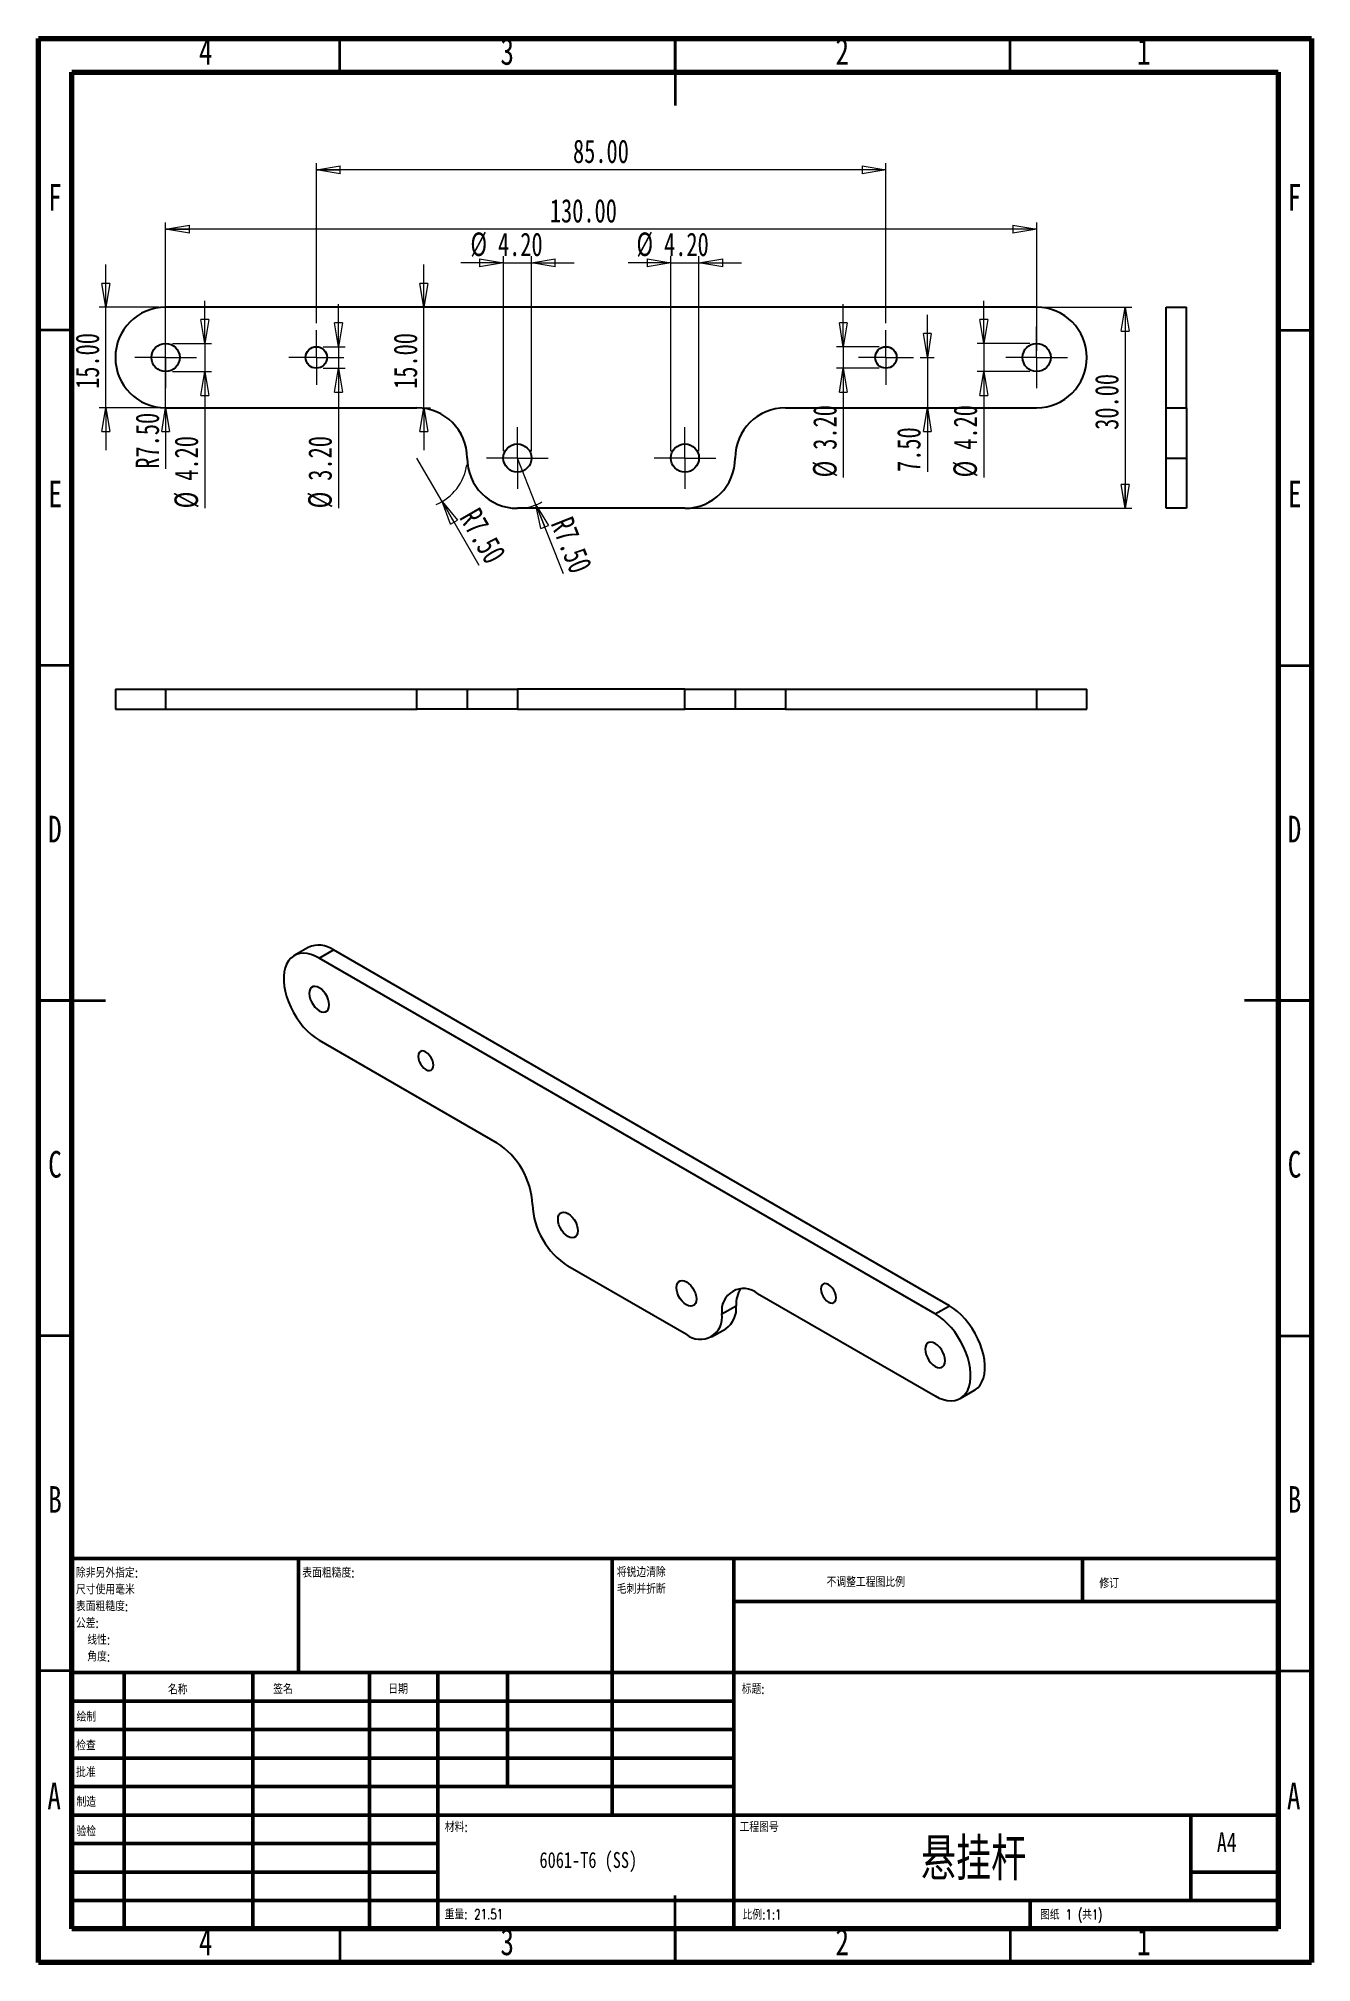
# Model space of a CAD drawing. Header units: millimetres. Extents: x 15 to 205, y 5 to 292.
import ezdxf

# ---------------------------------------------------------------- set-up
doc = ezdxf.new("R2010")
doc.units = ezdxf.units.MM
doc.styles.add('SLDTEXTSTYLE0', font='TXT', dxfattribs={"width": 0.75, "bigfont": 'bigfont'})
doc.styles.add('SLDTEXTSTYLE1', font='TXT', dxfattribs={"width": 0.694444, "bigfont": 'bigfont'})
doc.styles.add('SLDTEXTSTYLE2', font='TXT', dxfattribs={"width": 0.75})
doc.styles.add('SLDTEXTSTYLE3', font='TXT', dxfattribs={"width": 0.7})
doc.dimstyles.new('SLDDIMSTYLE0', dxfattribs={"dimtxt": 3.5, "dimasz": 3.556, "dimexe": 0, "dimexo": 0.0625, "dimgap": 0.875, "dimtad": 1, "dimrnd": 1e-09, "dimzin": 4, "dimdsep": 46, "dimtxsty": 'SLDTEXTSTYLE3', "dimblk1": 'CLOSED', "dimblk2": 'CLOSED', "dimsah": 1, "dimcen": 0.09, "dimadec": 0, "dimazin": 1, "dimtfac": 1, "dimtmove": 0, "dimatfit": 0, "dimldrblk": 'CLOSED', "dimfxl": 1, "dimfrac": 2, "dimtolj": 1, "dimtzin": 12, "dimarcsym": 0})
doc.dimstyles.new('SLDDIMSTYLE1', dxfattribs={"dimtxt": 3.5, "dimasz": 3.556, "dimexe": 0, "dimexo": 0.0625, "dimgap": 0.875, "dimtad": 1, "dimrnd": 1e-09, "dimzin": 4, "dimdsep": 46, "dimtxsty": 'SLDTEXTSTYLE3', "dimblk1": 'CLOSED', "dimblk2": 'CLOSED', "dimsah": 1, "dimcen": 0, "dimadec": 0, "dimazin": 1, "dimtfac": 1, "dimtofl": 0, "dimtmove": 0, "dimatfit": 3, "dimldrblk": 'CLOSED', "dimfxl": 1, "dimfrac": 2, "dimtolj": 1, "dimtzin": 12, "dimarcsym": 0})
doc.dimstyles.new('SLDDIMSTYLE2', dxfattribs={"dimtxt": 3.5, "dimasz": 3.556, "dimexe": 0, "dimexo": 0.0625, "dimgap": 0.875, "dimtad": 1, "dimrnd": 1e-09, "dimzin": 4, "dimdsep": 46, "dimtxsty": 'SLDTEXTSTYLE3', "dimblk1": 'CLOSED', "dimblk2": 'CLOSED', "dimsah": 1, "dimcen": 0.09, "dimadec": 0, "dimazin": 1, "dimtfac": 1, "dimtofl": 0, "dimtmove": 0, "dimatfit": 3, "dimldrblk": 'CLOSED', "dimfxl": 1, "dimfrac": 2, "dimtolj": 1, "dimtzin": 12, "dimarcsym": 0})

# ---------------------------------------------------------------- blocks, each defined once
blk = doc.blocks.new('SW_NOTE_0')
at = {"color": 0, "linetype": 'Continuous', "lineweight": 0, "char_height": 1.5, "attachment_point": 1, "style": 'SLDTEXTSTYLE0'}
for s, insert in [('除非另外指定:', (0, 1.93)), ('尺寸使用毫米', (0, -0.57)), ('表面粗糙度:', (0, -3.07)), ('公差:', (0, -5.57)), ('线性:', (1.69, -8.07)), ('角度:', (1.69, -10.57))]:
    blk.add_mtext(s, dxfattribs=dict(at, insert=insert))
blk = doc.blocks.new('SW_NOTE_0_1')
at = {"color": 0, "linetype": 'Continuous', "lineweight": 0, "char_height": 1.5, "attachment_point": 1, "style": 'SLDTEXTSTYLE0'}
for s, insert in [('将锐边清除', (0, 1.93)), ('毛刺并折断', (0, -0.57))]:
    blk.add_mtext(s, dxfattribs=dict(at, insert=insert))
blk = doc.blocks.new('_Closed')
at = {"color": 0, "linetype": 'ByBlock', "lineweight": -2}
for p, q in [((-1, 0.166667), (0, 0)), ((-1, 0.166667), (-1, -0.166667)), ((0, 0), (-1, -0.166667)), ((0, 0), (-1, 0))]:
    blk.add_line(p, q, dxfattribs=at)
blk = doc.blocks.new('_D')
at = {"color": 7, "linetype": 'Continuous', "lineweight": 0}
for p, q in [((39.82, 246.53), (39.82, 252.88)), ((34.98, 246.53), (40.82, 246.53)), ((39.82, 246.53), (39.82, 242.33)), ((34.98, 242.33), (40.82, 242.33)), ((39.82, 242.33), (39.82, 221.93))]:
    blk.add_line(p, q, dxfattribs=at)
at = {"color": 7, "linetype": 'Continuous', "lineweight": 18, "xscale": 3.556, "yscale": 3.556}
for p, rotation in [((39.82, 246.53, -1.5), 270), ((39.82, 242.33, -1.5), 90)]:
    blk.add_blockref('_Closed', p, dxfattribs=dict(at, rotation=rotation))
at = {"color": 7, "linetype": 'Continuous', "lineweight": 18, "char_height": 3.5, "attachment_point": 1, "rotation": 90, "style": 'SLDTEXTSTYLE3'}
for s, insert in [('4.20', (35.31, 226.04)), ('%%c', (35.3, 221.93))]:
    blk.add_mtext(s, dxfattribs=dict(at, insert=insert))
blk = doc.blocks.new('_D_1')
at = {"color": 7, "linetype": 'Continuous', "lineweight": 0}
for p, q in [((59.78, 246.03), (59.78, 252.38)), ((57.48, 246.03), (60.78, 246.03)), ((59.78, 246.03), (59.78, 242.83)), ((57.48, 242.83), (60.78, 242.83)), ((59.78, 242.83), (59.78, 221.93))]:
    blk.add_line(p, q, dxfattribs=at)
at = {"color": 7, "linetype": 'Continuous', "lineweight": 18, "xscale": 3.556, "yscale": 3.556}
for p, rotation in [((59.78, 246.03, -1.5), 270), ((59.78, 242.83, -1.5), 90)]:
    blk.add_blockref('_Closed', p, dxfattribs=dict(at, rotation=rotation))
at = {"color": 7, "linetype": 'Continuous', "lineweight": 18, "char_height": 3.5, "attachment_point": 1, "rotation": 90, "style": 'SLDTEXTSTYLE3'}
for s, insert in [('3.20', (55.27, 226.04)), ('%%c', (55.26, 221.93))]:
    blk.add_mtext(s, dxfattribs=dict(at, insert=insert))
blk = doc.blocks.new('_D_2')
at = {"color": 7, "linetype": 'Continuous', "lineweight": 0}
for p, q in [((25.05, 251.93), (25.05, 258.28)), ((32.98, 251.93), (24.05, 251.93)), ((25.05, 236.93), (25.05, 251.93)), ((32.98, 236.93), (24.05, 236.93)), ((25.05, 236.93), (25.05, 230.58))]:
    blk.add_line(p, q, dxfattribs=at)
at = {"color": 7, "linetype": 'Continuous', "lineweight": 18, "xscale": 3.556, "yscale": 3.556}
for p, rotation in [((25.05, 251.93, -1.5), 270), ((25.05, 236.93, -1.5), 90)]:
    blk.add_blockref('_Closed', p, dxfattribs=dict(at, rotation=rotation))
at = {"color": 7, "linetype": 'Continuous', "lineweight": 18, "insert": (20.54, 239.74), "char_height": 3.5, "attachment_point": 1, "rotation": 90, "style": 'SLDTEXTSTYLE3'}
blk.add_mtext('15.00', dxfattribs=at)
blk = doc.blocks.new('_D_3')
at = {"color": 7, "linetype": 'Continuous', "lineweight": 0}
for q in [(33.98, 244.43), (33.98, 227.84)]:
    blk.add_line((33.98, 236.93), q, dxfattribs=at)
at = {"color": 7, "linetype": 'Continuous', "lineweight": 18, "xscale": 3.556, "yscale": 3.556, "rotation": 90}
blk.add_blockref('_Closed', (33.98, 236.93, -1.5), dxfattribs=at)
at = {"color": 7, "linetype": 'Continuous', "lineweight": 18, "insert": (29.49, 227.84), "char_height": 3.5, "attachment_point": 1, "rotation": 90, "style": 'SLDTEXTSTYLE3'}
blk.add_mtext('R7.50', dxfattribs=at)
blk = doc.blocks.new('_D_4')
at = {"color": 7, "linetype": 'Continuous', "lineweight": 0}
for q in [(71.48, 229.43), (80.72, 213.43)]:
    blk.add_line((75.23, 222.93), q, dxfattribs=at)
at = {"color": 7, "linetype": 'Continuous', "lineweight": 18}
blk.add_arc((71.48, 229.43), 7.5, 292.4054, 352.4054, dxfattribs=at)
at = {"color": 7, "linetype": 'Continuous', "lineweight": 18, "xscale": 3.556, "yscale": 3.556, "rotation": 120}
blk.add_blockref('_Closed', (75.23, 222.93, -1.5), dxfattribs=at)
at = {"color": 7, "linetype": 'Continuous', "lineweight": 18, "insert": (80.77, 222.31), "char_height": 3.5, "attachment_point": 1, "rotation": 300, "style": 'SLDTEXTSTYLE3'}
blk.add_mtext('R7.50', dxfattribs=at)
blk = doc.blocks.new('_D_5')
at = {"color": 7, "linetype": 'Continuous', "lineweight": 0}
for q in [(86.48, 229.43), (93.31, 212.19)]:
    blk.add_line((89.24, 222.46), q, dxfattribs=at)
at = {"color": 7, "linetype": 'Continuous', "lineweight": 18}
blk.add_arc((86.48, 229.43), 7.5, 277.5946, 299.2165, dxfattribs=at)
at = {"color": 7, "linetype": 'Continuous', "lineweight": 18, "xscale": 3.556, "yscale": 3.556, "rotation": 111.6218371083}
blk.add_blockref('_Closed', (89.24, 222.46, -1.5), dxfattribs=at)
at = {"color": 7, "linetype": 'Continuous', "lineweight": 18, "insert": (94.66, 220.97), "char_height": 3.5, "attachment_point": 1, "rotation": 291.6218, "style": 'SLDTEXTSTYLE3'}
blk.add_mtext('R7.50', dxfattribs=at)
blk = doc.blocks.new('_D_6')
at = {"color": 7, "linetype": 'Continuous', "lineweight": 0}
for p, q in [((84.38, 258.55), (78.03, 258.55)), ((84.38, 230.43), (84.38, 259.55)), ((84.38, 258.55), (88.58, 258.55)), ((88.58, 230.43), (88.58, 259.55)), ((88.58, 258.55), (94.93, 258.55))]:
    blk.add_line(p, q, dxfattribs=at)
at = {"color": 7, "linetype": 'Continuous', "lineweight": 18, "xscale": 3.556, "yscale": 3.556}
blk.add_blockref('_Closed', (84.38, 258.55, -1.5), dxfattribs=at)
at = {"color": 7, "linetype": 'Continuous', "lineweight": 18, "xscale": 3.556, "yscale": 3.556, "rotation": 180}
blk.add_blockref('_Closed', (88.58, 258.55, -1.5), dxfattribs=at)
at = {"color": 7, "linetype": 'Continuous', "lineweight": 18, "char_height": 3.5, "attachment_point": 1, "style": 'SLDTEXTSTYLE3'}
for s, insert in [('%%c', (79.47, 263.08)), ('4.20', (83.58, 263.06))]:
    blk.add_mtext(s, dxfattribs=dict(at, insert=insert))
blk = doc.blocks.new('_D_7')
at = {"color": 7, "linetype": 'Continuous', "lineweight": 0}
for p, q in [((109.38, 258.55), (103.03, 258.55)), ((109.38, 230.43), (109.38, 259.55)), ((109.38, 258.55), (113.58, 258.55)), ((113.58, 230.43), (113.58, 259.55)), ((113.58, 258.55), (119.93, 258.55))]:
    blk.add_line(p, q, dxfattribs=at)
at = {"color": 7, "linetype": 'Continuous', "lineweight": 18, "xscale": 3.556, "yscale": 3.556}
blk.add_blockref('_Closed', (109.38, 258.55, -1.5), dxfattribs=at)
at = {"color": 7, "linetype": 'Continuous', "lineweight": 18, "xscale": 3.556, "yscale": 3.556, "rotation": 180}
blk.add_blockref('_Closed', (113.58, 258.55, -1.5), dxfattribs=at)
at = {"color": 7, "linetype": 'Continuous', "lineweight": 18, "char_height": 3.5, "attachment_point": 1, "style": 'SLDTEXTSTYLE3'}
for s, insert in [('%%c', (104.25, 263.08)), ('4.20', (108.37, 263.06))]:
    blk.add_mtext(s, dxfattribs=dict(at, insert=insert))
blk = doc.blocks.new('_D_8')
at = {"color": 7, "linetype": 'Continuous', "lineweight": 0}
for p, q in [((33.98, 245.43), (33.98, 264.56)), ((163.98, 245.43), (163.98, 264.56)), ((163.98, 263.56), (33.98, 263.56))]:
    blk.add_line(p, q, dxfattribs=at)
at = {"color": 7, "linetype": 'Continuous', "lineweight": 18, "xscale": 3.556, "yscale": 3.556, "rotation": 180}
blk.add_blockref('_Closed', (33.98, 263.56, -1.5), dxfattribs=at)
at = {"color": 7, "linetype": 'Continuous', "lineweight": 18, "xscale": 3.556, "yscale": 3.556}
blk.add_blockref('_Closed', (163.98, 263.56, -1.5), dxfattribs=at)
at = {"color": 7, "linetype": 'Continuous', "lineweight": 18, "insert": (91.33, 268.07), "char_height": 3.5, "attachment_point": 1, "style": 'SLDTEXTSTYLE3'}
blk.add_mtext('130.00', dxfattribs=at)
blk = doc.blocks.new('_D_9')
at = {"color": 7, "linetype": 'Continuous', "lineweight": 0}
for p, q in [((164.98, 251.93), (178.19, 251.93)), ((177.19, 251.93), (177.19, 221.93)), ((112.48, 221.93), (178.19, 221.93))]:
    blk.add_line(p, q, dxfattribs=at)
at = {"color": 7, "linetype": 'Continuous', "lineweight": 18, "xscale": 3.556, "yscale": 3.556}
for p, rotation in [((177.19, 251.93, -1.5), 90), ((177.19, 221.93, -1.5), 270)]:
    blk.add_blockref('_Closed', p, dxfattribs=dict(at, rotation=rotation))
at = {"color": 7, "linetype": 'Continuous', "lineweight": 18, "insert": (172.68, 233.64), "char_height": 3.5, "attachment_point": 1, "rotation": 90, "style": 'SLDTEXTSTYLE3'}
blk.add_mtext('30.00', dxfattribs=at)
blk = doc.blocks.new('_D_10')
at = {"color": 7, "linetype": 'Continuous', "lineweight": 0}
for p, q in [((135.12, 246.03), (135.12, 252.38)), ((140.48, 246.03), (134.12, 246.03)), ((135.12, 246.03), (135.12, 242.83)), ((140.48, 242.83), (134.12, 242.83)), ((135.12, 242.83), (135.12, 226.55))]:
    blk.add_line(p, q, dxfattribs=at)
at = {"color": 7, "linetype": 'Continuous', "lineweight": 18, "xscale": 3.556, "yscale": 3.556}
for p, rotation in [((135.12, 246.03, -1.5), 270), ((135.12, 242.83, -1.5), 90)]:
    blk.add_blockref('_Closed', p, dxfattribs=dict(at, rotation=rotation))
at = {"color": 7, "linetype": 'Continuous', "lineweight": 18, "char_height": 3.5, "attachment_point": 1, "rotation": 90, "style": 'SLDTEXTSTYLE3'}
for s, insert in [('3.20', (130.61, 230.66)), ('%%c', (130.6, 226.55))]:
    blk.add_mtext(s, dxfattribs=dict(at, insert=insert))
blk = doc.blocks.new('_D_11')
at = {"color": 7, "linetype": 'Continuous', "lineweight": 0}
for p, q in [((156.08, 246.53), (156.08, 252.88)), ((162.98, 246.53), (155.08, 246.53)), ((156.08, 246.53), (156.08, 242.33)), ((162.98, 242.33), (155.08, 242.33)), ((156.08, 242.33), (156.08, 226.55))]:
    blk.add_line(p, q, dxfattribs=at)
at = {"color": 7, "linetype": 'Continuous', "lineweight": 18, "xscale": 3.556, "yscale": 3.556}
for p, rotation in [((156.08, 246.53, -1.5), 270), ((156.08, 242.33, -1.5), 90)]:
    blk.add_blockref('_Closed', p, dxfattribs=dict(at, rotation=rotation))
at = {"color": 7, "linetype": 'Continuous', "lineweight": 18, "char_height": 3.5, "attachment_point": 1, "rotation": 90, "style": 'SLDTEXTSTYLE3'}
for s, insert in [('4.20', (151.57, 230.66)), ('%%c', (151.55, 226.55))]:
    blk.add_mtext(s, dxfattribs=dict(at, insert=insert))
blk = doc.blocks.new('_D_12')
at = {"color": 7, "linetype": 'Continuous', "lineweight": 0}
for p, q in [((72.52, 251.93), (72.52, 258.28)), ((72.52, 236.93), (72.52, 251.93)), ((72.48, 236.93), (73.52, 236.93)), ((72.52, 236.93), (72.52, 230.58))]:
    blk.add_line(p, q, dxfattribs=at)
at = {"color": 7, "linetype": 'Continuous', "lineweight": 18, "xscale": 3.556, "yscale": 3.556}
for p, rotation in [((72.52, 251.93, -1.5), 270), ((72.52, 236.93, -1.5), 90)]:
    blk.add_blockref('_Closed', p, dxfattribs=dict(at, rotation=rotation))
at = {"color": 7, "linetype": 'Continuous', "lineweight": 18, "insert": (68.01, 239.74), "char_height": 3.5, "attachment_point": 1, "rotation": 90, "style": 'SLDTEXTSTYLE3'}
blk.add_mtext('15.00', dxfattribs=at)
blk = doc.blocks.new('_D_13')
at = {"color": 7, "linetype": 'Continuous', "lineweight": 0}
for p, q in [((147.66, 244.43), (147.66, 250.78)), ((146.58, 244.43), (148.66, 244.43)), ((147.66, 244.43), (147.66, 236.93)), ((147.66, 236.93), (147.66, 227.35))]:
    blk.add_line(p, q, dxfattribs=at)
at = {"color": 7, "linetype": 'Continuous', "lineweight": 18, "xscale": 3.556, "yscale": 3.556}
for p, rotation in [((147.66, 244.43, -1.5), 270), ((147.66, 236.93, -1.5), 90)]:
    blk.add_blockref('_Closed', p, dxfattribs=dict(at, rotation=rotation))
at = {"color": 7, "linetype": 'Continuous', "lineweight": 18, "insert": (143.14, 227.35), "char_height": 3.5, "attachment_point": 1, "rotation": 90, "style": 'SLDTEXTSTYLE3'}
blk.add_mtext('7.50', dxfattribs=at)
blk = doc.blocks.new('_D_14')
at = {"color": 7, "linetype": 'Continuous', "lineweight": 0}
for p, q in [((56.48, 249.53), (56.48, 273.43)), ((141.48, 249.53), (141.48, 273.43)), ((141.48, 272.43), (56.48, 272.43))]:
    blk.add_line(p, q, dxfattribs=at)
at = {"color": 7, "linetype": 'Continuous', "lineweight": 18, "xscale": 3.556, "yscale": 3.556, "rotation": 180}
blk.add_blockref('_Closed', (56.48, 272.43, -1.5), dxfattribs=at)
at = {"color": 7, "linetype": 'Continuous', "lineweight": 18, "xscale": 3.556, "yscale": 3.556}
blk.add_blockref('_Closed', (141.48, 272.43, -1.5), dxfattribs=at)
at = {"color": 7, "linetype": 'Continuous', "lineweight": 18, "insert": (94.78, 276.94), "char_height": 3.5, "attachment_point": 1, "style": 'SLDTEXTSTYLE3'}
blk.add_mtext('85.00', dxfattribs=at)
blk = doc.blocks.new('SW_CENTERMARKSYMBOL_0')
at = {"color": 0, "linetype": 'Continuous', "lineweight": 18}
for p, q in [((0, 2.5), (0, 4.6)), ((-2.5, 0), (-4.6, 0)), ((0, 0), (-2.5, 0)), ((0, 0), (0, 2.5)), ((0, 0), (0, -2.5)), ((0, 0), (2.5, 0)), ((2.5, 0), (4.6, 0)), ((0, -2.5), (0, -4.6))]:
    blk.add_line(p, q, dxfattribs=at)
blk = doc.blocks.new('SW_CENTERMARKSYMBOL_1')
at = {"color": 0, "linetype": 'Continuous', "lineweight": 18}
for p, q in [((0, 2.5), (0, 4.6)), ((-2.5, 0), (-4.6, 0)), ((0, 0), (-2.5, 0)), ((0, 0), (0, 2.5)), ((0, 0), (0, -2.5)), ((0, 0), (2.5, 0)), ((2.5, 0), (4.6, 0)), ((0, -2.5), (0, -4.6))]:
    blk.add_line(p, q, dxfattribs=at)
blk = doc.blocks.new('SW_CENTERMARKSYMBOL_2')
at = {"color": 0, "linetype": 'Continuous', "lineweight": 18}
for p, q in [((0, 2.5), (0, 4.1)), ((-2.5, 0), (-4.1, 0)), ((0, 0), (-2.5, 0)), ((0, 0), (0, 2.5)), ((0, 0), (0, -2.5)), ((0, 0), (2.5, 0)), ((2.5, 0), (4.1, 0)), ((0, -2.5), (0, -4.1))]:
    blk.add_line(p, q, dxfattribs=at)
blk = doc.blocks.new('SW_CENTERMARKSYMBOL_3')
at = {"color": 0, "linetype": 'Continuous', "lineweight": 18}
for p, q in [((0, 2.5), (0, 4.1)), ((-2.5, 0), (-4.1, 0)), ((0, 0), (-2.5, 0)), ((0, 0), (0, 2.5)), ((0, 0), (0, -2.5)), ((0, 0), (2.5, 0)), ((2.5, 0), (4.1, 0)), ((0, -2.5), (0, -4.1))]:
    blk.add_line(p, q, dxfattribs=at)
blk = doc.blocks.new('SW_CENTERMARKSYMBOL_4')
at = {"color": 0, "linetype": 'Continuous', "lineweight": 18}
for p, q in [((0, 2.5), (0, 4.6)), ((-2.5, 0), (-4.6, 0)), ((0, 0), (-2.5, 0)), ((0, 0), (0, 2.5)), ((0, 0), (0, -2.5)), ((0, 0), (2.5, 0)), ((2.5, 0), (4.6, 0)), ((0, -2.5), (0, -4.6))]:
    blk.add_line(p, q, dxfattribs=at)
blk = doc.blocks.new('SW_CENTERMARKSYMBOL_5')
at = {"color": 0, "linetype": 'Continuous', "lineweight": 18}
for p, q in [((0, 2.5), (0, 4.6)), ((-2.5, 0), (-4.6, 0)), ((0, 0), (-2.5, 0)), ((0, 0), (0, 2.5)), ((0, 0), (0, -2.5)), ((0, 0), (2.5, 0)), ((2.5, 0), (4.6, 0)), ((0, -2.5), (0, -4.6))]:
    blk.add_line(p, q, dxfattribs=at)

msp = doc.modelspace()

# ---------------------------------------------------------------- linework, layer by layer
at = {"color": 7, "linetype": 'Continuous', "lineweight": 70}
for p, q in [((15, 5), (15, 292)), ((15, 292), (205, 292)), ((205, 292), (205, 5)), ((20, 10), (20, 287)), ((20, 287), (200, 287)), ((200, 287), (200, 10)), ((200, 10), (20, 10)), ((205, 5), (15, 5))]:
    msp.add_line(p, q, dxfattribs=at)
at = {"color": 7, "linetype": 'Continuous', "lineweight": 35}
for p, q in [((60, 287), (60, 292)), ((110, 292.001), (110, 281.999)), ((110, 287), (110, 292)), ((160, 287), (160, 292)), ((20, 248.5), (15, 248.5)), ((200, 248.5), (205, 248.5)), ((20, 198.5), (15, 198.5)), ((200, 198.5), (205, 198.5)), ((14.999, 148.5), (25.001, 148.5)), ((20, 148.5), (15, 148.5)), ((205.001, 148.5), (194.999, 148.5)), ((200, 148.5), (205, 148.5)), ((20, 98.5), (15, 98.5)), ((200, 98.5), (205, 98.5)), ((20, 48.5), (15, 48.5)), ((200, 48.5), (205, 48.5)), ((110, 4.999), (110, 15.001)), ((60, 10), (60, 5)), ((110, 10), (110, 5)), ((160, 10), (160, 5))]:
    msp.add_line(p, q, dxfattribs=at)
at = {"color": 7, "linetype": 'Continuous', "lineweight": 25}
for p, q in [((163.976, 251.929), (33.976, 251.929)), ((183.323, 236.929), (183.323, 251.929)), ((183.323, 251.929), (186.323, 251.929)), ((186.323, 236.929), (186.323, 251.929)), ((33.976, 236.929), (71.476, 236.929)), ((126.476, 236.929), (163.976, 236.929)), ((183.323, 236.929), (186.323, 236.929)), ((183.323, 229.429), (183.323, 236.929)), ((186.323, 236.929), (186.323, 229.429)), ((183.323, 229.429), (186.323, 229.429)), ((183.323, 221.929), (183.323, 229.429)), ((186.323, 229.429), (186.323, 221.929)), ((111.476, 221.929), (86.476, 221.929)), ((186.323, 221.929), (183.323, 221.929)), ((26.476, 194.968), (26.476, 191.968)), ((26.476, 194.968), (33.976, 194.968)), ((33.976, 194.968), (33.976, 191.968)), ((33.976, 194.968), (71.476, 194.968)), ((71.476, 191.968), (71.476, 194.968)), ((71.476, 194.968), (78.976, 194.968)), ((78.976, 194.968), (78.976, 191.968)), ((78.976, 194.968), (86.476, 194.968)), ((86.476, 194.968), (86.476, 191.968)), ((111.476, 194.968), (86.476, 194.968)), ((111.476, 194.968), (118.976, 194.968)), ((111.476, 191.968), (111.476, 194.968)), ((118.976, 194.968), (118.976, 191.968)), ((118.976, 194.968), (126.476, 194.968)), ((126.476, 194.968), (126.476, 191.968)), ((126.476, 194.968), (163.976, 194.968)), ((163.976, 194.968), (163.976, 191.968)), ((163.976, 194.968), (171.476, 194.968)), ((171.476, 191.968), (171.476, 194.968)), ((26.476, 191.968), (33.976, 191.968)), ((33.976, 191.968), (71.476, 191.968)), ((78.976, 191.968), (71.476, 191.968)), ((86.476, 191.968), (78.976, 191.968)), ((86.476, 191.968), (111.476, 191.968)), ((118.976, 191.968), (111.476, 191.968)), ((126.476, 191.968), (118.976, 191.968)), ((126.476, 191.968), (163.976, 191.968)), ((163.976, 191.968), (171.476, 191.968)), ((55.273, 156.422), (53.152, 155.197)), ((56.902, 154.826), (59.023, 156.051)), ((150.947, 102.984), (59.023, 156.051)), ((148.825, 101.759), (56.902, 154.826)), ((56.902, 142.578), (83.418, 127.27)), ((111.702, 98.694), (94.025, 108.899)), ((122.309, 104.819), (148.825, 89.511)), ((117.006, 101.756), (119.127, 102.981)), ((148.825, 101.759), (150.947, 102.984)), ((115.452, 98.323), (117.573, 99.547)), ((152.575, 89.14), (154.697, 90.365))]:
    msp.add_line(p, q, dxfattribs=at)
at = {"color": 7, "linetype": 'Continuous', "lineweight": 50}
for p, q in [((20, 65.25), (200, 65.25)), ((20, 65.25), (20, 10)), ((53.8, 48.25), (53.8, 65.25)), ((100.6, 65.25), (100.6, 27)), ((118.8, 65.25), (118.8, 10)), ((170.8, 58.875), (170.8, 65.25)), ((200, 58.875), (118.8, 58.875)), ((200, 48.25), (20, 48.25)), ((27.8, 48.25), (27.8, 10)), ((46.991, 48.25), (46.991, 10)), ((64.399, 48.25), (64.399, 10)), ((74.6, 10), (74.6, 48.25)), ((85, 31.25), (85, 48.25)), ((118.8, 44), (20, 44)), ((118.8, 39.75), (20, 39.75)), ((118.8, 35.5), (20, 35.5)), ((118.8, 31.25), (20, 31.25)), ((74.6, 27), (20, 27)), ((74.6, 27), (200, 27)), ((187, 14.25), (187, 27)), ((74.6, 22.75), (20, 22.75)), ((74.6, 18.5), (20, 18.5)), ((200, 18.5), (187, 18.5)), ((20, 14.25), (200, 14.25)), ((163, 10), (163, 14.25))]:
    msp.add_line(p, q, dxfattribs=at)
at = {"color": 7, "linetype": 'Continuous', "lineweight": 25, "flags": 128}
for points in [[(56.902, 154.826), (56.286, 155.14), (55.679, 155.367), (55.088, 155.504), (54.522, 155.549), (53.987, 155.501), (53.493, 155.361), (53.044, 155.131), (52.648, 154.815), (52.309, 154.415), (52.032, 153.939), (51.821, 153.391), (51.679, 152.78), (51.607, 152.114), (51.607, 151.402), (51.679, 150.653), (51.821, 149.878), (52.032, 149.087), (52.309, 148.291), (52.648, 147.501), (53.044, 146.726), (53.493, 145.979), (53.987, 145.268), (54.522, 144.603), (55.088, 143.994), (55.679, 143.449), (56.286, 142.975), (56.902, 142.578)], [(56.902, 146.987), (57.232, 146.839), (57.546, 146.785), (57.827, 146.827), (58.063, 146.963), (58.239, 147.186), (58.349, 147.485), (58.387, 147.845), (58.349, 148.248), (58.239, 148.674), (58.063, 149.101), (57.827, 149.508), (57.546, 149.875), (57.232, 150.183), (56.902, 150.417), (56.571, 150.564), (56.257, 150.619), (55.976, 150.577), (55.741, 150.441), (55.564, 150.218), (55.454, 149.919), (55.417, 149.559), (55.454, 149.156), (55.564, 148.73), (55.741, 148.303), (55.976, 147.896), (56.257, 147.529), (56.571, 147.221), (56.902, 146.987)], [(72.812, 138.211), (73.104, 138.086), (73.377, 138.059), (73.612, 138.132), (73.791, 138.298), (73.904, 138.548), (73.943, 138.864), (73.904, 139.225), (73.791, 139.605), (73.612, 139.979), (73.377, 140.322), (73.104, 140.61), (72.812, 140.824), (72.519, 140.948), (72.246, 140.975), (72.012, 140.903), (71.832, 140.736), (71.719, 140.486), (71.68, 140.17), (71.719, 139.81), (71.832, 139.43), (72.012, 139.055), (72.246, 138.712), (72.519, 138.424), (72.812, 138.211)], [(94.025, 116.738), (94.355, 116.504), (94.669, 116.196), (94.951, 115.829), (95.186, 115.422), (95.363, 114.995), (95.472, 114.569), (95.51, 114.166), (95.472, 113.806), (95.363, 113.507), (95.186, 113.284), (94.951, 113.148), (94.669, 113.106), (94.355, 113.161), (94.025, 113.308), (93.694, 113.542), (93.38, 113.85), (93.099, 114.217), (92.864, 114.624), (92.687, 115.051), (92.577, 115.477), (92.54, 115.88), (92.577, 116.24), (92.687, 116.539), (92.864, 116.762), (93.099, 116.898), (93.38, 116.94), (93.694, 116.886), (94.025, 116.738)], [(111.702, 106.533), (112.033, 106.299), (112.347, 105.991), (112.628, 105.624), (112.863, 105.217), (113.04, 104.79), (113.15, 104.364), (113.187, 103.961), (113.15, 103.601), (113.04, 103.302), (112.863, 103.079), (112.628, 102.943), (112.347, 102.901), (112.033, 102.955), (111.702, 103.103), (111.372, 103.337), (111.058, 103.645), (110.777, 104.012), (110.541, 104.419), (110.365, 104.846), (110.255, 105.272), (110.217, 105.675), (110.255, 106.035), (110.365, 106.334), (110.541, 106.557), (110.777, 106.693), (111.058, 106.735), (111.372, 106.68), (111.702, 106.533)], [(132.916, 103.513), (133.208, 103.389), (133.481, 103.362), (133.716, 103.434), (133.895, 103.601), (134.008, 103.851), (134.047, 104.167), (134.008, 104.527), (133.895, 104.908), (133.716, 105.282), (133.481, 105.625), (133.208, 105.913), (132.916, 106.126), (132.623, 106.251), (132.35, 106.278), (132.116, 106.206), (131.936, 106.039), (131.823, 105.789), (131.784, 105.473), (131.823, 105.113), (131.936, 104.732), (132.116, 104.358), (132.35, 104.015), (132.623, 103.727), (132.916, 103.513)], [(148.825, 89.511), (149.441, 89.197), (150.049, 88.97), (150.639, 88.834), (151.206, 88.789), (151.74, 88.836), (152.234, 88.976), (152.683, 89.206), (153.079, 89.523), (153.418, 89.922), (153.695, 90.399), (153.906, 90.946), (154.048, 91.557), (154.12, 92.223), (154.12, 92.935), (154.048, 93.684), (153.906, 94.459), (153.695, 95.25), (153.418, 96.046), (153.079, 96.837), (152.683, 97.611), (152.234, 98.359), (151.74, 99.07), (151.206, 99.734), (150.639, 100.343), (150.049, 100.888), (149.441, 101.363), (148.825, 101.759)], [(154.697, 90.365), (154.804, 90.431), (155.201, 90.747), (155.54, 91.147), (155.816, 91.623), (156.027, 92.171), (156.17, 92.782), (156.241, 93.448), (156.241, 94.16), (156.17, 94.908), (156.027, 95.683), (155.816, 96.474), (155.54, 97.271), (155.201, 98.061), (154.804, 98.836), (154.356, 99.583), (153.861, 100.294), (153.327, 100.959), (152.761, 101.568), (152.17, 102.113), (151.562, 102.587), (150.947, 102.984)], [(148.825, 93.921), (149.156, 93.773), (149.47, 93.719), (149.751, 93.76), (149.986, 93.896), (150.163, 94.119), (150.273, 94.418), (150.31, 94.778), (150.273, 95.181), (150.163, 95.607), (149.986, 96.034), (149.751, 96.442), (149.47, 96.808), (149.156, 97.116), (148.825, 97.35), (148.495, 97.498), (148.181, 97.552), (147.9, 97.51), (147.665, 97.375), (147.488, 97.152), (147.378, 96.853), (147.341, 96.493), (147.378, 96.09), (147.488, 95.664), (147.665, 95.236), (147.9, 94.829), (148.181, 94.462), (148.495, 94.154), (148.825, 93.921)]]:
    msp.add_lwpolyline(points, dxfattribs=at)
at = {"color": 7, "linetype": 'Continuous', "lineweight": 25}
for centre, radius in [((33.976, 244.429), 2.1), ((56.476, 244.429), 1.6), ((141.476, 244.429), 1.6), ((163.976, 244.429), 2.1), ((86.476, 229.429), 2.1), ((111.476, 229.429), 2.1)]:
    msp.add_circle(centre, radius, dxfattribs=at)
for centre, radius, start, end in [((33.976, 244.429), 7.5, 90, 270), ((163.976, 244.429), 7.5, 270, 90), ((71.476, 229.429), 7.5, 0, 90), ((126.476, 229.429), 7.5, 90, 180), ((86.476, 229.429), 7.5, 180, 270), ((111.476, 229.429), 7.5, 270, 0), ((56.839, 153.111), 3.662, 53.38377, 115.30577), ((77.24, 117.579), 11.493, 2.52015, 57.47985), ((100.203, 118.59), 11.493, 182.52009, 237.47991), ((120.249, 102.262), 3.283, 51.14713, 188.86362), ((123.748, 103.173), 4.625, 149.25694, 182.37763), ((113.762, 101.251), 3.283, 231.1474, 8.86335), ((115.515, 102.547), 3.638, 304.45505, 6.85713)]:
    msp.add_arc(centre, radius, start, end, dxfattribs=at)

# ---------------------------------------------------------------- block references
at = {"color": 7, "linetype": 'Continuous', "lineweight": 0}
for name, p in [('SW_CENTERMARKSYMBOL_0', (33.976, 244.429)), ('SW_CENTERMARKSYMBOL_2', (56.476, 244.429)), ('SW_CENTERMARKSYMBOL_3', (141.476, 244.429)), ('SW_CENTERMARKSYMBOL_1', (163.976, 244.429)), ('SW_CENTERMARKSYMBOL_5', (86.476, 229.429)), ('SW_CENTERMARKSYMBOL_4', (111.476, 229.429)), ('SW_NOTE_0', (20.594, 61.987)), ('SW_NOTE_0_1', (101.309, 62.069))]:
    msp.add_blockref(name, p, dxfattribs=at)

# ---------------------------------------------------------------- texts
for s, insert, char_height, attachment_point, style in [('4', (39.96, 292.06), 3.969, 2, 'SLDTEXTSTYLE2'), ('3', (84.96, 292.06), 3.969, 2, 'SLDTEXTSTYLE2'), ('2', (134.96, 292.06), 3.969, 2, 'SLDTEXTSTYLE2'), ('1', (179.96, 292.06), 3.969, 2, 'SLDTEXTSTYLE2'), ('F', (17.458, 270.31), 3.969, 2, 'SLDTEXTSTYLE2'), ('F', (202.458, 270.31), 3.969, 2, 'SLDTEXTSTYLE2'), ('E', (17.508, 226.06), 3.969, 2, 'SLDTEXTSTYLE2'), ('E', (202.508, 226.06), 3.969, 2, 'SLDTEXTSTYLE2'), ('D', (17.453, 176.06), 3.969, 2, 'SLDTEXTSTYLE2'), ('D', (202.453, 176.06), 3.969, 2, 'SLDTEXTSTYLE2'), ('C', (17.459, 126.06), 3.969, 2, 'SLDTEXTSTYLE2'), ('C', (202.459, 126.06), 3.969, 2, 'SLDTEXTSTYLE2'), ('B', (17.471, 76.06), 3.969, 2, 'SLDTEXTSTYLE2'), ('B', (202.471, 76.06), 3.969, 2, 'SLDTEXTSTYLE2'), ('表面粗糙度:', (54.371, 63.919), 1.5, 1, 'SLDTEXTSTYLE0'), ('不调整工程图比例', (132.615, 62.533), 1.5, 1, 'SLDTEXTSTYLE0'), ('修订', (173.328, 62.335), 1.5, 1, 'SLDTEXTSTYLE0'), ('名称', (34.322, 46.501), 1.5, 1, 'SLDTEXTSTYLE0'), ('签名', (50.034, 46.562), 1.5, 1, 'SLDTEXTSTYLE0'), ('日期', (67.215, 46.576), 1.5, 1, 'SLDTEXTSTYLE0'), ('标题:', (119.956, 46.576), 1.5, 1, 'SLDTEXTSTYLE0'), ('绘制', (20.685, 42.43), 1.5, 1, 'SLDTEXTSTYLE0'), ('检查', (20.624, 38.154), 1.5, 1, 'SLDTEXTSTYLE0'), ('A', (17.34, 31.81), 3.969, 2, 'SLDTEXTSTYLE2'), ('批准', (20.622, 34.177), 1.5, 1, 'SLDTEXTSTYLE0'), ('A', (202.34, 31.81), 3.969, 2, 'SLDTEXTSTYLE2'), ('制造', (20.682, 29.734), 1.5, 1, 'SLDTEXTSTYLE0'), ('材料:', (75.646, 25.986), 1.5, 1, 'SLDTEXTSTYLE0'), ('工程图号', (119.629, 25.986), 1.5, 1, 'SLDTEXTSTYLE0'), ('验检', (20.677, 25.35), 1.5, 1, 'SLDTEXTSTYLE0'), ('悬挂杆', (154.563, 23.607), 6.35, 2, 'SLDTEXTSTYLE0'), ('A4', (190.871, 24.406), 2.9104, 1, 'SLDTEXTSTYLE2'), ('6061-T6 (SS)', (97.065, 21.486), 2.38125, 2, 'SLDTEXTSTYLE2'), ('重量: 21.51', (75.618, 12.949), 1.4986, 1, 'SLDTEXTSTYLE0'), ('比例:1:1', (120.074, 12.9), 1.5, 1, 'SLDTEXTSTYLE0'), ('图纸 1 (共1)', (164.478, 12.9), 1.5, 1, 'SLDTEXTSTYLE1'), ('4', (39.96, 10.06), 3.969, 2, 'SLDTEXTSTYLE2'), ('3', (84.96, 10.06), 3.969, 2, 'SLDTEXTSTYLE2'), ('2', (134.96, 10.06), 3.969, 2, 'SLDTEXTSTYLE2'), ('1', (179.96, 10.06), 3.969, 2, 'SLDTEXTSTYLE2')]:
    msp.add_mtext(s, dxfattribs=dict(at, insert=insert, char_height=char_height, attachment_point=attachment_point, style=style))

# ---------------------------------------------------------------- dimensions: what is measured, and where the dimension line sits
at = {"color": 7, "linetype": 'Continuous', "lineweight": 18}
for base, p1, p2, picture, middle in [((56.476, 272.433), (141.476, 248.529), (56.476, 248.529), '_D_14', (98.613, 272.433)), ((33.976, 263.56), (163.976, 244.429), (33.976, 244.429), '_D_8', (95.941, 263.56))]:
    dim = msp.add_linear_dim(base=base, p1=p1, p2=p2, dimstyle='SLDDIMSTYLE2', dxfattribs=at)
    dim.commit()
    dim.dimension.update_dxf_attribs({"geometry": picture, "text_midpoint": middle, "dimtype": 160})
for base, p1, p2, picture, middle in [((88.576, 258.552), (84.376, 229.429), (88.576, 229.429), '_D_6', (84.593, 258.552)), ((113.576, 258.552), (109.376, 229.429), (113.576, 229.429), '_D_7', (109.379, 258.552))]:
    dim = msp.add_linear_dim(base=base, p1=p1, p2=p2, text='%%c<>', dimstyle='SLDDIMSTYLE0', dxfattribs=at)
    dim.commit()
    dim.dimension.update_dxf_attribs({"geometry": picture, "text_midpoint": middle, "dimtype": 160})
for base, p1, p2, dimstyle, picture, middle in [((25.055, 251.929), (33.976, 236.929), (33.976, 251.929), 'SLDDIMSTYLE0', '_D_2', (25.055, 243.575)), ((72.522, 251.929), (71.476, 236.929), (33.976, 251.929), 'SLDDIMSTYLE0', '_D_12', (72.522, 243.575)), ((177.188, 221.929), (163.976, 251.929), (111.476, 221.929), 'SLDDIMSTYLE2', '_D_9', (177.188, 237.482)), ((147.656, 236.929), (145.576, 244.429), (163.976, 236.929), 'SLDDIMSTYLE0', '_D_13', (147.656, 230.42))]:
    dim = msp.add_linear_dim(base=base, p1=p1, p2=p2, angle=90, dimstyle=dimstyle, dxfattribs=at)
    dim.commit()
    dim.dimension.update_dxf_attribs({"geometry": picture, "text_midpoint": middle, "dimtype": 160})
for base, p1, p2, picture, middle in [((39.821, 242.329), (33.976, 246.529), (33.976, 242.329), '_D', (39.821, 227.057)), ((156.078, 242.329), (163.976, 246.529), (163.976, 242.329), '_D_11', (156.078, 231.677)), ((59.781, 242.829), (56.476, 246.029), (56.476, 242.829), '_D_1', (59.781, 227.057)), ((135.123, 242.829), (141.476, 246.029), (141.476, 242.829), '_D_10', (135.123, 231.677))]:
    dim = msp.add_linear_dim(base=base, p1=p1, p2=p2, angle=90, text='%%c<>', dimstyle='SLDDIMSTYLE0', dxfattribs=at)
    dim.commit()
    dim.dimension.update_dxf_attribs({"geometry": picture, "text_midpoint": middle, "dimtype": 160})
for center, mpoint, picture, middle in [((33.976, 244.429), (33.976, 236.929), '_D_3', (33.976, 231.499)), ((71.476, 229.429), (75.226, 222.934), '_D_4', (78.877, 216.61)), ((86.476, 229.429), (89.239, 222.457), '_D_5', (91.955, 215.606))]:
    dim = msp.add_radius_dim(center=center, mpoint=mpoint, dimstyle='SLDDIMSTYLE1', dxfattribs=at)
    dim.commit()
    dim.dimension.update_dxf_attribs({"geometry": picture, "text_midpoint": middle, "dimtype": 164})

doc.saveas('drawing.dxf')
